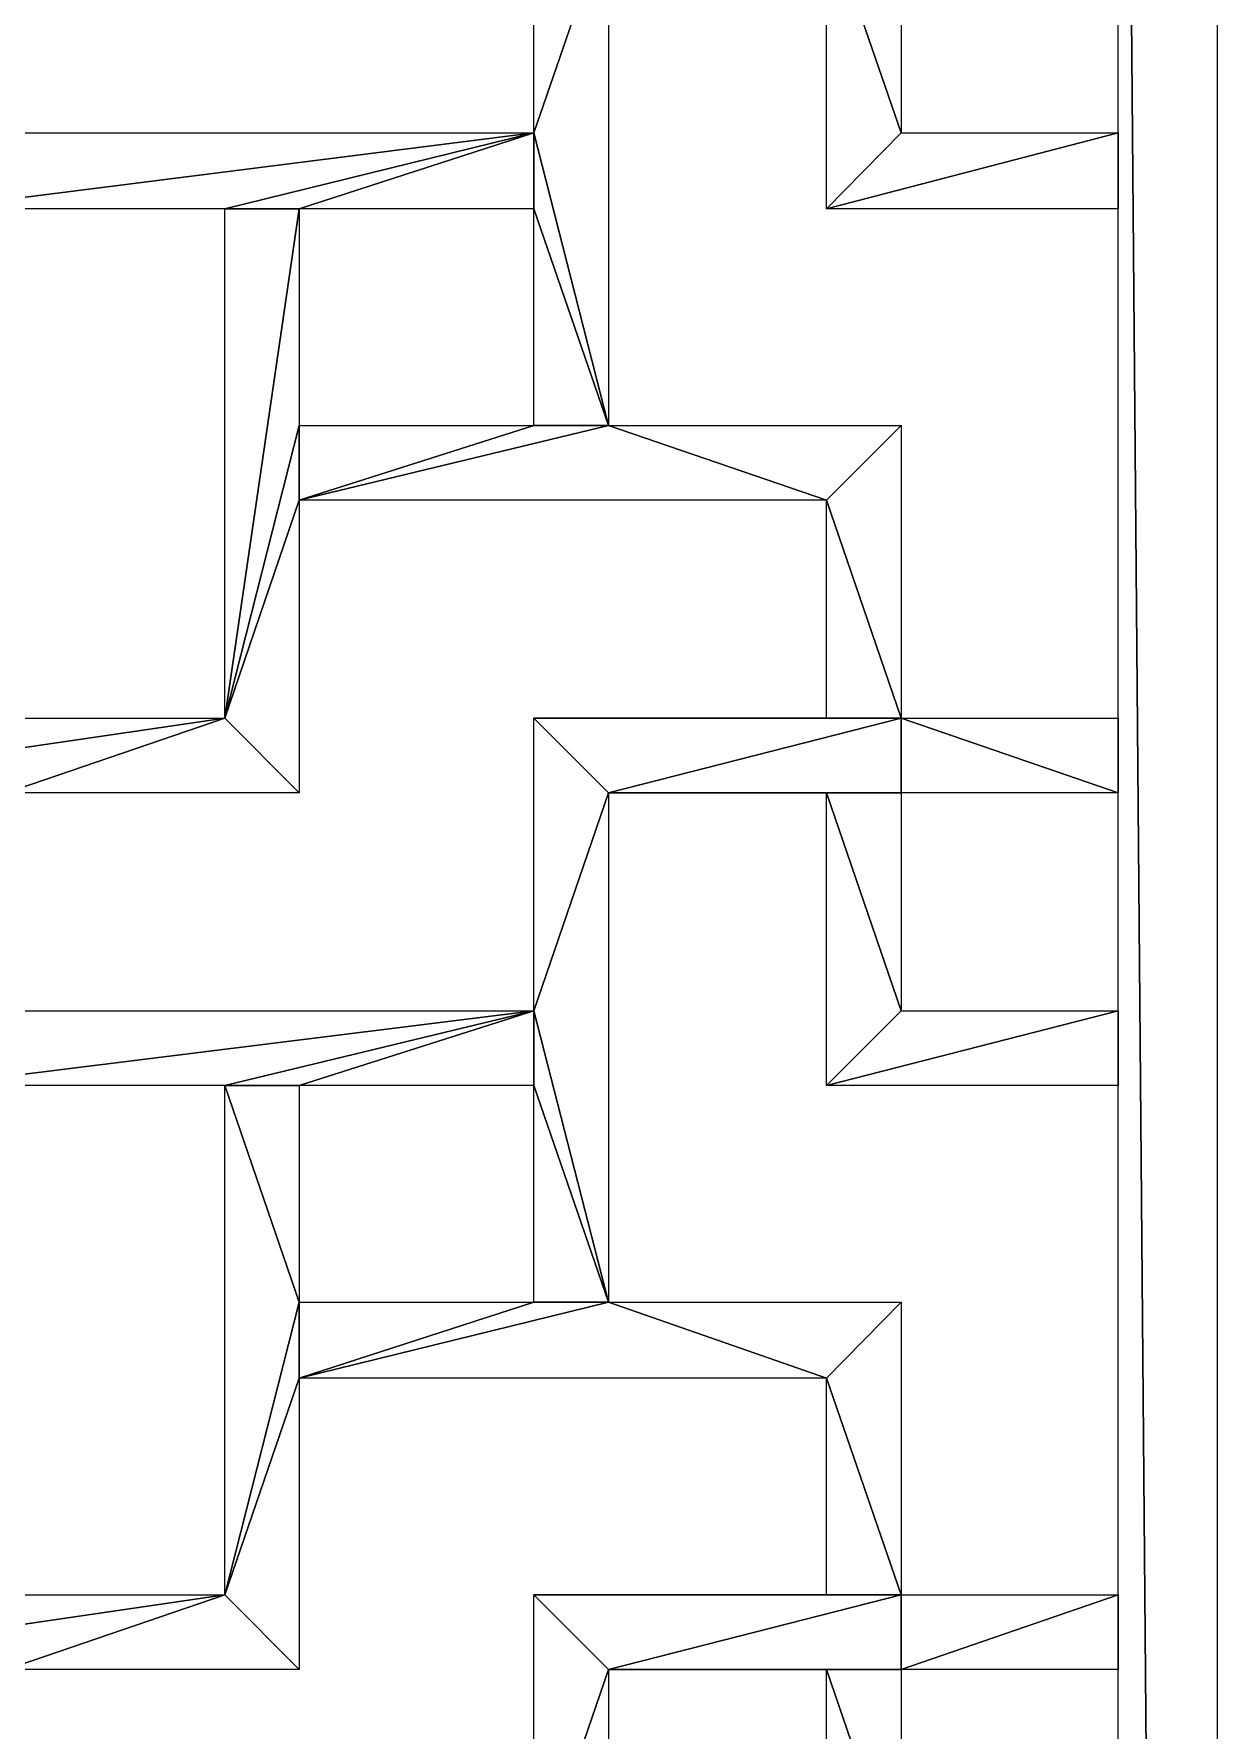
# Model space of a CAD drawing. Header units: centimetres. Extents: x -27.5 to -18.9, y -9.4 to 9.5.
# Drawn here: x -20.776 to -18.888, y 4.063 to 6.771 of the extents above; entities that cross this region are included whole.
import ezdxf

# ---------------------------------------------------------------- set-up
doc = ezdxf.new("R2010")
doc.units = ezdxf.units.CM
doc.header["$MEASUREMENT"] = 0
doc.layers.add('layer 1', color=7, linetype='Continuous')

msp = doc.modelspace()

# ---------------------------------------------------------------- linework, layer by layer
at = {"layer": 'layer 1', "color": 250}
for points in [[(-18.88772, 9.47963), (-18.88772, 9.47963), (-19.04571, 9.3217), (-19.04571, 9.3217), (-19.04571, 9.3217), (-19.04571, 9.3217), (-18.88772, -9.3973), (-18.88772, -9.3973), (-18.88772, -9.3973), (-18.88772, -9.3973), (-18.88772, 9.47963), (-18.88772, 9.47963)], [(-18.88772, 9.47963), (-18.88772, 9.47963), (-19.04571, 9.3217), (-19.04571, 9.3217), (-19.04571, 9.3217), (-19.04571, 9.3217), (-18.88772, -9.3973), (-18.88772, -9.3973), (-18.88772, -9.3973), (-18.88772, -9.3973), (-18.88772, 9.47963), (-18.88772, 9.47963)], [(-19.04571, 9.3217), (-19.04571, 9.3217), (-19.04571, -9.23937), (-19.04571, -9.23937), (-19.04571, -9.23937), (-19.04571, -9.23937), (-18.88772, -9.3973), (-18.88772, -9.3973), (-18.88772, -9.3973), (-18.88772, -9.3973), (-19.04571, 9.3217), (-19.04571, 9.3217)], [(-19.04571, 9.3217), (-19.04571, 9.3217), (-19.04571, -9.23937), (-19.04571, -9.23937), (-19.04571, -9.23937), (-19.04571, -9.23937), (-18.88772, -9.3973), (-18.88772, -9.3973), (-18.88772, -9.3973), (-18.88772, -9.3973), (-19.04571, 9.3217), (-19.04571, 9.3217)], [(-19.97847, 7.07837), (-19.97847, 7.07837), (-19.97847, 6.61327), (-19.97847, 6.61327), (-19.97847, 6.61327), (-19.97847, 6.61327), (-19.85946, 6.95938), (-19.85946, 6.95938), (-19.85946, 6.95938), (-19.85946, 6.95938), (-19.97847, 7.07837), (-19.97847, 7.07837)], [(-19.97847, 7.07837), (-19.97847, 7.07837), (-19.97847, 6.61327), (-19.97847, 6.61327), (-19.97847, 6.61327), (-19.97847, 6.61327), (-19.85946, 6.95938), (-19.85946, 6.95938), (-19.85946, 6.95938), (-19.85946, 6.95938), (-19.97847, 7.07837), (-19.97847, 7.07837)], [(-19.85946, 6.95938), (-19.85946, 6.95938), (-19.97847, 6.61327), (-19.97847, 6.61327), (-19.97847, 6.61327), (-19.97847, 6.61327), (-19.85946, 6.146), (-19.85946, 6.146), (-19.85946, 6.146), (-19.85946, 6.146), (-19.85946, 6.95938), (-19.85946, 6.95938)], [(-19.85946, 6.95938), (-19.85946, 6.95938), (-19.97847, 6.61327), (-19.97847, 6.61327), (-19.97847, 6.61327), (-19.97847, 6.61327), (-19.85946, 6.146), (-19.85946, 6.146), (-19.85946, 6.146), (-19.85946, 6.146), (-19.85946, 6.95938), (-19.85946, 6.95938)], [(-19.51101, 6.95938), (-19.51101, 6.95938), (-19.51101, 6.49211), (-19.51101, 6.49211), (-19.51101, 6.49211), (-19.51101, 6.49211), (-19.39197, 6.61327), (-19.39197, 6.61327), (-19.39197, 6.61327), (-19.39197, 6.61327), (-19.51101, 6.95938), (-19.51101, 6.95938)], [(-19.51101, 6.95938), (-19.51101, 6.95938), (-19.51101, 6.49211), (-19.51101, 6.49211), (-19.51101, 6.49211), (-19.51101, 6.49211), (-19.39197, 6.61327), (-19.39197, 6.61327), (-19.39197, 6.61327), (-19.39197, 6.61327), (-19.51101, 6.95938), (-19.51101, 6.95938)], [(-19.39197, 6.95938), (-19.39197, 6.95938), (-19.51101, 6.95938), (-19.51101, 6.95938), (-19.51101, 6.95938), (-19.51101, 6.95938), (-19.39197, 6.61327), (-19.39197, 6.61327), (-19.39197, 6.61327), (-19.39197, 6.61327), (-19.39197, 6.95938), (-19.39197, 6.95938)], [(-19.39197, 6.95938), (-19.39197, 6.95938), (-19.51101, 6.95938), (-19.51101, 6.95938), (-19.51101, 6.95938), (-19.51101, 6.95938), (-19.39197, 6.61327), (-19.39197, 6.61327), (-19.39197, 6.61327), (-19.39197, 6.61327), (-19.39197, 6.95938), (-19.39197, 6.95938)], [(-19.97847, 6.61327), (-19.97847, 6.61327), (-20.93721, 6.49211), (-20.93721, 6.49211), (-20.93721, 6.49211), (-20.93721, 6.49211), (-20.47191, 6.49211), (-20.47191, 6.49211), (-20.47191, 6.49211), (-20.47191, 6.49211), (-19.97847, 6.61327), (-19.97847, 6.61327)], [(-19.97847, 6.61327), (-19.97847, 6.61327), (-20.93721, 6.49211), (-20.93721, 6.49211), (-20.93721, 6.49211), (-20.93721, 6.49211), (-20.47191, 6.49211), (-20.47191, 6.49211), (-20.47191, 6.49211), (-20.47191, 6.49211), (-19.97847, 6.61327), (-19.97847, 6.61327)], [(-20.82037, 6.61327), (-20.82037, 6.61327), (-20.93721, 6.49211), (-20.93721, 6.49211), (-20.93721, 6.49211), (-20.93721, 6.49211), (-19.97847, 6.61327), (-19.97847, 6.61327), (-19.97847, 6.61327), (-19.97847, 6.61327), (-20.82037, 6.61327), (-20.82037, 6.61327)], [(-20.82037, 6.61327), (-20.82037, 6.61327), (-20.93721, 6.49211), (-20.93721, 6.49211), (-20.93721, 6.49211), (-20.93721, 6.49211), (-19.97847, 6.61327), (-19.97847, 6.61327), (-19.97847, 6.61327), (-19.97847, 6.61327), (-20.82037, 6.61327), (-20.82037, 6.61327)], [(-19.97847, 6.61327), (-19.97847, 6.61327), (-20.47191, 6.49211), (-20.47191, 6.49211), (-20.47191, 6.49211), (-20.47191, 6.49211), (-20.35287, 6.49211), (-20.35287, 6.49211), (-20.35287, 6.49211), (-20.35287, 6.49211), (-19.97847, 6.61327), (-19.97847, 6.61327)], [(-19.97847, 6.61327), (-19.97847, 6.61327), (-20.47191, 6.49211), (-20.47191, 6.49211), (-20.47191, 6.49211), (-20.47191, 6.49211), (-20.35287, 6.49211), (-20.35287, 6.49211), (-20.35287, 6.49211), (-20.35287, 6.49211), (-19.97847, 6.61327), (-19.97847, 6.61327)], [(-19.97847, 6.61327), (-19.97847, 6.61327), (-20.35287, 6.49211), (-20.35287, 6.49211), (-20.35287, 6.49211), (-20.35287, 6.49211), (-19.97847, 6.49211), (-19.97847, 6.49211), (-19.97847, 6.49211), (-19.97847, 6.49211), (-19.97847, 6.61327), (-19.97847, 6.61327)], [(-19.97847, 6.61327), (-19.97847, 6.61327), (-20.35287, 6.49211), (-20.35287, 6.49211), (-20.35287, 6.49211), (-20.35287, 6.49211), (-19.97847, 6.49211), (-19.97847, 6.49211), (-19.97847, 6.49211), (-19.97847, 6.49211), (-19.97847, 6.61327), (-19.97847, 6.61327)], [(-19.97847, 6.61327), (-19.97847, 6.61327), (-19.97847, 6.49211), (-19.97847, 6.49211), (-19.97847, 6.49211), (-19.97847, 6.49211), (-19.85946, 6.146), (-19.85946, 6.146), (-19.85946, 6.146), (-19.85946, 6.146), (-19.97847, 6.61327), (-19.97847, 6.61327)], [(-19.97847, 6.61327), (-19.97847, 6.61327), (-19.97847, 6.49211), (-19.97847, 6.49211), (-19.97847, 6.49211), (-19.97847, 6.49211), (-19.85946, 6.146), (-19.85946, 6.146), (-19.85946, 6.146), (-19.85946, 6.146), (-19.97847, 6.61327), (-19.97847, 6.61327)], [(-19.04571, 6.61327), (-19.04571, 6.61327), (-19.51101, 6.49211), (-19.51101, 6.49211), (-19.51101, 6.49211), (-19.51101, 6.49211), (-19.04571, 6.49211), (-19.04571, 6.49211), (-19.04571, 6.49211), (-19.04571, 6.49211), (-19.04571, 6.61327), (-19.04571, 6.61327)], [(-19.04571, 6.61327), (-19.04571, 6.61327), (-19.51101, 6.49211), (-19.51101, 6.49211), (-19.51101, 6.49211), (-19.51101, 6.49211), (-19.04571, 6.49211), (-19.04571, 6.49211), (-19.04571, 6.49211), (-19.04571, 6.49211), (-19.04571, 6.61327), (-19.04571, 6.61327)], [(-19.39197, 6.61327), (-19.39197, 6.61327), (-19.51101, 6.49211), (-19.51101, 6.49211), (-19.51101, 6.49211), (-19.51101, 6.49211), (-19.04571, 6.61327), (-19.04571, 6.61327), (-19.04571, 6.61327), (-19.04571, 6.61327), (-19.39197, 6.61327), (-19.39197, 6.61327)], [(-19.39197, 6.61327), (-19.39197, 6.61327), (-19.51101, 6.49211), (-19.51101, 6.49211), (-19.51101, 6.49211), (-19.51101, 6.49211), (-19.04571, 6.61327), (-19.04571, 6.61327), (-19.04571, 6.61327), (-19.04571, 6.61327), (-19.39197, 6.61327), (-19.39197, 6.61327)], [(-20.35287, 6.49211), (-20.35287, 6.49211), (-20.47191, 5.6787), (-20.47191, 5.6787), (-20.47191, 5.6787), (-20.47191, 5.6787), (-20.35287, 6.146), (-20.35287, 6.146), (-20.35287, 6.146), (-20.35287, 6.146), (-20.35287, 6.49211), (-20.35287, 6.49211)], [(-20.35287, 6.49211), (-20.35287, 6.49211), (-20.47191, 5.6787), (-20.47191, 5.6787), (-20.47191, 5.6787), (-20.47191, 5.6787), (-20.35287, 6.146), (-20.35287, 6.146), (-20.35287, 6.146), (-20.35287, 6.146), (-20.35287, 6.49211), (-20.35287, 6.49211)], [(-20.47191, 6.49211), (-20.47191, 6.49211), (-20.47191, 5.6787), (-20.47191, 5.6787), (-20.47191, 5.6787), (-20.47191, 5.6787), (-20.35287, 6.49211), (-20.35287, 6.49211), (-20.35287, 6.49211), (-20.35287, 6.49211), (-20.47191, 6.49211), (-20.47191, 6.49211)], [(-20.47191, 6.49211), (-20.47191, 6.49211), (-20.47191, 5.6787), (-20.47191, 5.6787), (-20.47191, 5.6787), (-20.47191, 5.6787), (-20.35287, 6.49211), (-20.35287, 6.49211), (-20.35287, 6.49211), (-20.35287, 6.49211), (-20.47191, 6.49211), (-20.47191, 6.49211)], [(-19.97847, 6.49211), (-19.97847, 6.49211), (-19.97847, 6.146), (-19.97847, 6.146), (-19.97847, 6.146), (-19.97847, 6.146), (-19.85946, 6.146), (-19.85946, 6.146), (-19.85946, 6.146), (-19.85946, 6.146), (-19.97847, 6.49211), (-19.97847, 6.49211)], [(-19.97847, 6.49211), (-19.97847, 6.49211), (-19.97847, 6.146), (-19.97847, 6.146), (-19.97847, 6.146), (-19.97847, 6.146), (-19.85946, 6.146), (-19.85946, 6.146), (-19.85946, 6.146), (-19.85946, 6.146), (-19.97847, 6.49211), (-19.97847, 6.49211)], [(-20.35287, 6.146), (-20.35287, 6.146), (-20.47191, 5.6787), (-20.47191, 5.6787), (-20.47191, 5.6787), (-20.47191, 5.6787), (-20.35287, 6.02701), (-20.35287, 6.02701), (-20.35287, 6.02701), (-20.35287, 6.02701), (-20.35287, 6.146), (-20.35287, 6.146)], [(-20.35287, 6.146), (-20.35287, 6.146), (-20.47191, 5.6787), (-20.47191, 5.6787), (-20.47191, 5.6787), (-20.47191, 5.6787), (-20.35287, 6.02701), (-20.35287, 6.02701), (-20.35287, 6.02701), (-20.35287, 6.02701), (-20.35287, 6.146), (-20.35287, 6.146)], [(-19.85946, 6.146), (-19.85946, 6.146), (-20.35287, 6.02701), (-20.35287, 6.02701), (-20.35287, 6.02701), (-20.35287, 6.02701), (-19.51101, 6.02701), (-19.51101, 6.02701), (-19.51101, 6.02701), (-19.51101, 6.02701), (-19.85946, 6.146), (-19.85946, 6.146)], [(-19.85946, 6.146), (-19.85946, 6.146), (-20.35287, 6.02701), (-20.35287, 6.02701), (-20.35287, 6.02701), (-20.35287, 6.02701), (-19.51101, 6.02701), (-19.51101, 6.02701), (-19.51101, 6.02701), (-19.51101, 6.02701), (-19.85946, 6.146), (-19.85946, 6.146)], [(-19.97847, 6.146), (-19.97847, 6.146), (-20.35287, 6.02701), (-20.35287, 6.02701), (-20.35287, 6.02701), (-20.35287, 6.02701), (-19.85946, 6.146), (-19.85946, 6.146), (-19.85946, 6.146), (-19.85946, 6.146), (-19.97847, 6.146), (-19.97847, 6.146)], [(-19.97847, 6.146), (-19.97847, 6.146), (-20.35287, 6.02701), (-20.35287, 6.02701), (-20.35287, 6.02701), (-20.35287, 6.02701), (-19.85946, 6.146), (-19.85946, 6.146), (-19.85946, 6.146), (-19.85946, 6.146), (-19.97847, 6.146), (-19.97847, 6.146)], [(-20.35287, 6.02701), (-20.35287, 6.02701), (-19.97847, 6.146), (-19.97847, 6.146), (-19.97847, 6.146), (-19.97847, 6.146), (-20.35287, 6.146), (-20.35287, 6.146), (-20.35287, 6.146), (-20.35287, 6.146), (-20.35287, 6.02701), (-20.35287, 6.02701)], [(-20.35287, 6.02701), (-20.35287, 6.02701), (-19.97847, 6.146), (-19.97847, 6.146), (-19.97847, 6.146), (-19.97847, 6.146), (-20.35287, 6.146), (-20.35287, 6.146), (-20.35287, 6.146), (-20.35287, 6.146), (-20.35287, 6.02701), (-20.35287, 6.02701)], [(-19.85946, 6.146), (-19.85946, 6.146), (-19.51101, 6.02701), (-19.51101, 6.02701), (-19.51101, 6.02701), (-19.51101, 6.02701), (-19.39197, 6.146), (-19.39197, 6.146), (-19.39197, 6.146), (-19.39197, 6.146), (-19.85946, 6.146), (-19.85946, 6.146)], [(-19.85946, 6.146), (-19.85946, 6.146), (-19.51101, 6.02701), (-19.51101, 6.02701), (-19.51101, 6.02701), (-19.51101, 6.02701), (-19.39197, 6.146), (-19.39197, 6.146), (-19.39197, 6.146), (-19.39197, 6.146), (-19.85946, 6.146), (-19.85946, 6.146)], [(-19.39197, 6.146), (-19.39197, 6.146), (-19.51101, 6.02701), (-19.51101, 6.02701), (-19.51101, 6.02701), (-19.51101, 6.02701), (-19.39197, 5.6787), (-19.39197, 5.6787), (-19.39197, 5.6787), (-19.39197, 5.6787), (-19.39197, 6.146), (-19.39197, 6.146)], [(-19.39197, 6.146), (-19.39197, 6.146), (-19.51101, 6.02701), (-19.51101, 6.02701), (-19.51101, 6.02701), (-19.51101, 6.02701), (-19.39197, 5.6787), (-19.39197, 5.6787), (-19.39197, 5.6787), (-19.39197, 5.6787), (-19.39197, 6.146), (-19.39197, 6.146)], [(-20.35287, 6.02701), (-20.35287, 6.02701), (-20.47191, 5.6787), (-20.47191, 5.6787), (-20.47191, 5.6787), (-20.47191, 5.6787), (-20.35287, 5.55975), (-20.35287, 5.55975), (-20.35287, 5.55975), (-20.35287, 5.55975), (-20.35287, 6.02701), (-20.35287, 6.02701)], [(-20.35287, 6.02701), (-20.35287, 6.02701), (-20.47191, 5.6787), (-20.47191, 5.6787), (-20.47191, 5.6787), (-20.47191, 5.6787), (-20.35287, 5.55975), (-20.35287, 5.55975), (-20.35287, 5.55975), (-20.35287, 5.55975), (-20.35287, 6.02701), (-20.35287, 6.02701)], [(-19.51101, 6.02701), (-19.51101, 6.02701), (-19.51101, 5.6787), (-19.51101, 5.6787), (-19.51101, 5.6787), (-19.51101, 5.6787), (-19.39197, 5.6787), (-19.39197, 5.6787), (-19.39197, 5.6787), (-19.39197, 5.6787), (-19.51101, 6.02701), (-19.51101, 6.02701)], [(-19.51101, 6.02701), (-19.51101, 6.02701), (-19.51101, 5.6787), (-19.51101, 5.6787), (-19.51101, 5.6787), (-19.51101, 5.6787), (-19.39197, 5.6787), (-19.39197, 5.6787), (-19.39197, 5.6787), (-19.39197, 5.6787), (-19.51101, 6.02701), (-19.51101, 6.02701)], [(-20.47191, 5.6787), (-20.47191, 5.6787), (-21.28566, 5.55975), (-21.28566, 5.55975), (-21.28566, 5.55975), (-21.28566, 5.55975), (-20.82037, 5.55975), (-20.82037, 5.55975), (-20.82037, 5.55975), (-20.82037, 5.55975), (-20.47191, 5.6787), (-20.47191, 5.6787)], [(-20.47191, 5.6787), (-20.47191, 5.6787), (-21.28566, 5.55975), (-21.28566, 5.55975), (-21.28566, 5.55975), (-21.28566, 5.55975), (-20.82037, 5.55975), (-20.82037, 5.55975), (-20.82037, 5.55975), (-20.82037, 5.55975), (-20.47191, 5.6787), (-20.47191, 5.6787)], [(-21.28566, 5.55975), (-21.28566, 5.55975), (-20.47191, 5.6787), (-20.47191, 5.6787), (-20.47191, 5.6787), (-20.47191, 5.6787), (-20.81817, 5.6787), (-20.81817, 5.6787), (-20.81817, 5.6787), (-20.81817, 5.6787), (-21.28566, 5.55975), (-21.28566, 5.55975)], [(-21.28566, 5.55975), (-21.28566, 5.55975), (-20.47191, 5.6787), (-20.47191, 5.6787), (-20.47191, 5.6787), (-20.47191, 5.6787), (-20.81817, 5.6787), (-20.81817, 5.6787), (-20.81817, 5.6787), (-20.81817, 5.6787), (-21.28566, 5.55975), (-21.28566, 5.55975)], [(-20.47191, 5.6787), (-20.47191, 5.6787), (-20.82037, 5.55975), (-20.82037, 5.55975), (-20.82037, 5.55975), (-20.82037, 5.55975), (-20.35287, 5.55975), (-20.35287, 5.55975), (-20.35287, 5.55975), (-20.35287, 5.55975), (-20.47191, 5.6787), (-20.47191, 5.6787)], [(-20.47191, 5.6787), (-20.47191, 5.6787), (-20.82037, 5.55975), (-20.82037, 5.55975), (-20.82037, 5.55975), (-20.82037, 5.55975), (-20.35287, 5.55975), (-20.35287, 5.55975), (-20.35287, 5.55975), (-20.35287, 5.55975), (-20.47191, 5.6787), (-20.47191, 5.6787)], [(-19.97847, 5.6787), (-19.97847, 5.6787), (-19.85946, 5.55975), (-19.85946, 5.55975), (-19.85946, 5.55975), (-19.85946, 5.55975), (-19.39197, 5.6787), (-19.39197, 5.6787), (-19.39197, 5.6787), (-19.39197, 5.6787), (-19.97847, 5.6787), (-19.97847, 5.6787)], [(-19.97847, 5.6787), (-19.97847, 5.6787), (-19.85946, 5.55975), (-19.85946, 5.55975), (-19.85946, 5.55975), (-19.85946, 5.55975), (-19.39197, 5.6787), (-19.39197, 5.6787), (-19.39197, 5.6787), (-19.39197, 5.6787), (-19.97847, 5.6787), (-19.97847, 5.6787)], [(-19.97847, 5.6787), (-19.97847, 5.6787), (-19.97847, 5.21144), (-19.97847, 5.21144), (-19.97847, 5.21144), (-19.97847, 5.21144), (-19.85946, 5.55975), (-19.85946, 5.55975), (-19.85946, 5.55975), (-19.85946, 5.55975), (-19.97847, 5.6787), (-19.97847, 5.6787)], [(-19.97847, 5.6787), (-19.97847, 5.6787), (-19.97847, 5.21144), (-19.97847, 5.21144), (-19.97847, 5.21144), (-19.97847, 5.21144), (-19.85946, 5.55975), (-19.85946, 5.55975), (-19.85946, 5.55975), (-19.85946, 5.55975), (-19.97847, 5.6787), (-19.97847, 5.6787)], [(-19.51101, 5.6787), (-19.51101, 5.6787), (-19.97847, 5.6787), (-19.97847, 5.6787), (-19.97847, 5.6787), (-19.97847, 5.6787), (-19.39197, 5.6787), (-19.39197, 5.6787), (-19.39197, 5.6787), (-19.39197, 5.6787), (-19.51101, 5.6787), (-19.51101, 5.6787)], [(-19.51101, 5.6787), (-19.51101, 5.6787), (-19.97847, 5.6787), (-19.97847, 5.6787), (-19.97847, 5.6787), (-19.97847, 5.6787), (-19.39197, 5.6787), (-19.39197, 5.6787), (-19.39197, 5.6787), (-19.39197, 5.6787), (-19.51101, 5.6787), (-19.51101, 5.6787)], [(-19.39197, 5.6787), (-19.39197, 5.6787), (-19.85946, 5.55975), (-19.85946, 5.55975), (-19.85946, 5.55975), (-19.85946, 5.55975), (-19.39197, 5.55975), (-19.39197, 5.55975), (-19.39197, 5.55975), (-19.39197, 5.55975), (-19.39197, 5.6787), (-19.39197, 5.6787)], [(-19.39197, 5.6787), (-19.39197, 5.6787), (-19.85946, 5.55975), (-19.85946, 5.55975), (-19.85946, 5.55975), (-19.85946, 5.55975), (-19.39197, 5.55975), (-19.39197, 5.55975), (-19.39197, 5.55975), (-19.39197, 5.55975), (-19.39197, 5.6787), (-19.39197, 5.6787)], [(-19.39197, 5.6787), (-19.39197, 5.6787), (-19.39197, 5.55975), (-19.39197, 5.55975), (-19.39197, 5.55975), (-19.39197, 5.55975), (-19.04571, 5.55975), (-19.04571, 5.55975), (-19.04571, 5.55975), (-19.04571, 5.55975), (-19.39197, 5.6787), (-19.39197, 5.6787)], [(-19.39197, 5.6787), (-19.39197, 5.6787), (-19.39197, 5.55975), (-19.39197, 5.55975), (-19.39197, 5.55975), (-19.39197, 5.55975), (-19.04571, 5.55975), (-19.04571, 5.55975), (-19.04571, 5.55975), (-19.04571, 5.55975), (-19.39197, 5.6787), (-19.39197, 5.6787)], [(-19.04571, 5.6787), (-19.04571, 5.6787), (-19.39197, 5.6787), (-19.39197, 5.6787), (-19.39197, 5.6787), (-19.39197, 5.6787), (-19.04571, 5.55975), (-19.04571, 5.55975), (-19.04571, 5.55975), (-19.04571, 5.55975), (-19.04571, 5.6787), (-19.04571, 5.6787)], [(-19.04571, 5.6787), (-19.04571, 5.6787), (-19.39197, 5.6787), (-19.39197, 5.6787), (-19.39197, 5.6787), (-19.39197, 5.6787), (-19.04571, 5.55975), (-19.04571, 5.55975), (-19.04571, 5.55975), (-19.04571, 5.55975), (-19.04571, 5.6787), (-19.04571, 5.6787)], [(-19.85946, 5.55975), (-19.85946, 5.55975), (-19.97847, 5.21144), (-19.97847, 5.21144), (-19.97847, 5.21144), (-19.97847, 5.21144), (-19.85946, 4.74634), (-19.85946, 4.74634), (-19.85946, 4.74634), (-19.85946, 4.74634), (-19.85946, 5.55975), (-19.85946, 5.55975)], [(-19.85946, 5.55975), (-19.85946, 5.55975), (-19.97847, 5.21144), (-19.97847, 5.21144), (-19.97847, 5.21144), (-19.97847, 5.21144), (-19.85946, 4.74634), (-19.85946, 4.74634), (-19.85946, 4.74634), (-19.85946, 4.74634), (-19.85946, 5.55975), (-19.85946, 5.55975)], [(-19.39197, 5.55975), (-19.39197, 5.55975), (-19.85946, 5.55975), (-19.85946, 5.55975), (-19.85946, 5.55975), (-19.85946, 5.55975), (-19.51101, 5.55975), (-19.51101, 5.55975), (-19.51101, 5.55975), (-19.51101, 5.55975), (-19.39197, 5.55975), (-19.39197, 5.55975)], [(-19.39197, 5.55975), (-19.39197, 5.55975), (-19.85946, 5.55975), (-19.85946, 5.55975), (-19.85946, 5.55975), (-19.85946, 5.55975), (-19.51101, 5.55975), (-19.51101, 5.55975), (-19.51101, 5.55975), (-19.51101, 5.55975), (-19.39197, 5.55975), (-19.39197, 5.55975)], [(-19.51101, 5.55975), (-19.51101, 5.55975), (-19.51101, 5.09245), (-19.51101, 5.09245), (-19.51101, 5.09245), (-19.51101, 5.09245), (-19.39197, 5.21144), (-19.39197, 5.21144), (-19.39197, 5.21144), (-19.39197, 5.21144), (-19.51101, 5.55975), (-19.51101, 5.55975)], [(-19.51101, 5.55975), (-19.51101, 5.55975), (-19.51101, 5.09245), (-19.51101, 5.09245), (-19.51101, 5.09245), (-19.51101, 5.09245), (-19.39197, 5.21144), (-19.39197, 5.21144), (-19.39197, 5.21144), (-19.39197, 5.21144), (-19.51101, 5.55975), (-19.51101, 5.55975)], [(-19.39197, 5.55975), (-19.39197, 5.55975), (-19.51101, 5.55975), (-19.51101, 5.55975), (-19.51101, 5.55975), (-19.51101, 5.55975), (-19.39197, 5.21144), (-19.39197, 5.21144), (-19.39197, 5.21144), (-19.39197, 5.21144), (-19.39197, 5.55975), (-19.39197, 5.55975)], [(-19.39197, 5.55975), (-19.39197, 5.55975), (-19.51101, 5.55975), (-19.51101, 5.55975), (-19.51101, 5.55975), (-19.51101, 5.55975), (-19.39197, 5.21144), (-19.39197, 5.21144), (-19.39197, 5.21144), (-19.39197, 5.21144), (-19.39197, 5.55975), (-19.39197, 5.55975)], [(-19.97847, 5.21144), (-19.97847, 5.21144), (-20.93721, 5.09245), (-20.93721, 5.09245), (-20.93721, 5.09245), (-20.93721, 5.09245), (-20.47191, 5.09245), (-20.47191, 5.09245), (-20.47191, 5.09245), (-20.47191, 5.09245), (-19.97847, 5.21144), (-19.97847, 5.21144)], [(-19.97847, 5.21144), (-19.97847, 5.21144), (-20.93721, 5.09245), (-20.93721, 5.09245), (-20.93721, 5.09245), (-20.93721, 5.09245), (-20.47191, 5.09245), (-20.47191, 5.09245), (-20.47191, 5.09245), (-20.47191, 5.09245), (-19.97847, 5.21144), (-19.97847, 5.21144)], [(-20.82037, 5.21144), (-20.82037, 5.21144), (-20.93721, 5.09245), (-20.93721, 5.09245), (-20.93721, 5.09245), (-20.93721, 5.09245), (-19.97847, 5.21144), (-19.97847, 5.21144), (-19.97847, 5.21144), (-19.97847, 5.21144), (-20.82037, 5.21144), (-20.82037, 5.21144)], [(-20.82037, 5.21144), (-20.82037, 5.21144), (-20.93721, 5.09245), (-20.93721, 5.09245), (-20.93721, 5.09245), (-20.93721, 5.09245), (-19.97847, 5.21144), (-19.97847, 5.21144), (-19.97847, 5.21144), (-19.97847, 5.21144), (-20.82037, 5.21144), (-20.82037, 5.21144)], [(-19.97847, 5.21144), (-19.97847, 5.21144), (-20.47191, 5.09245), (-20.47191, 5.09245), (-20.47191, 5.09245), (-20.47191, 5.09245), (-20.35287, 5.09245), (-20.35287, 5.09245), (-20.35287, 5.09245), (-20.35287, 5.09245), (-19.97847, 5.21144), (-19.97847, 5.21144)], [(-19.97847, 5.21144), (-19.97847, 5.21144), (-20.47191, 5.09245), (-20.47191, 5.09245), (-20.47191, 5.09245), (-20.47191, 5.09245), (-20.35287, 5.09245), (-20.35287, 5.09245), (-20.35287, 5.09245), (-20.35287, 5.09245), (-19.97847, 5.21144), (-19.97847, 5.21144)], [(-19.97847, 5.21144), (-19.97847, 5.21144), (-20.35287, 5.09245), (-20.35287, 5.09245), (-20.35287, 5.09245), (-20.35287, 5.09245), (-19.97847, 5.09245), (-19.97847, 5.09245), (-19.97847, 5.09245), (-19.97847, 5.09245), (-19.97847, 5.21144), (-19.97847, 5.21144)], [(-19.97847, 5.21144), (-19.97847, 5.21144), (-20.35287, 5.09245), (-20.35287, 5.09245), (-20.35287, 5.09245), (-20.35287, 5.09245), (-19.97847, 5.09245), (-19.97847, 5.09245), (-19.97847, 5.09245), (-19.97847, 5.09245), (-19.97847, 5.21144), (-19.97847, 5.21144)], [(-19.97847, 5.21144), (-19.97847, 5.21144), (-19.97847, 5.09245), (-19.97847, 5.09245), (-19.97847, 5.09245), (-19.97847, 5.09245), (-19.85946, 4.74634), (-19.85946, 4.74634), (-19.85946, 4.74634), (-19.85946, 4.74634), (-19.97847, 5.21144), (-19.97847, 5.21144)], [(-19.97847, 5.21144), (-19.97847, 5.21144), (-19.97847, 5.09245), (-19.97847, 5.09245), (-19.97847, 5.09245), (-19.97847, 5.09245), (-19.85946, 4.74634), (-19.85946, 4.74634), (-19.85946, 4.74634), (-19.85946, 4.74634), (-19.97847, 5.21144), (-19.97847, 5.21144)], [(-19.04571, 5.21144), (-19.04571, 5.21144), (-19.51101, 5.09245), (-19.51101, 5.09245), (-19.51101, 5.09245), (-19.51101, 5.09245), (-19.04571, 5.09245), (-19.04571, 5.09245), (-19.04571, 5.09245), (-19.04571, 5.09245), (-19.04571, 5.21144), (-19.04571, 5.21144)], [(-19.04571, 5.21144), (-19.04571, 5.21144), (-19.51101, 5.09245), (-19.51101, 5.09245), (-19.51101, 5.09245), (-19.51101, 5.09245), (-19.04571, 5.09245), (-19.04571, 5.09245), (-19.04571, 5.09245), (-19.04571, 5.09245), (-19.04571, 5.21144), (-19.04571, 5.21144)], [(-19.51101, 5.09245), (-19.51101, 5.09245), (-19.04571, 5.21144), (-19.04571, 5.21144), (-19.04571, 5.21144), (-19.04571, 5.21144), (-19.39197, 5.21144), (-19.39197, 5.21144), (-19.39197, 5.21144), (-19.39197, 5.21144), (-19.51101, 5.09245), (-19.51101, 5.09245)], [(-19.51101, 5.09245), (-19.51101, 5.09245), (-19.04571, 5.21144), (-19.04571, 5.21144), (-19.04571, 5.21144), (-19.04571, 5.21144), (-19.39197, 5.21144), (-19.39197, 5.21144), (-19.39197, 5.21144), (-19.39197, 5.21144), (-19.51101, 5.09245), (-19.51101, 5.09245)], [(-20.47191, 5.09245), (-20.47191, 5.09245), (-20.47191, 4.27908), (-20.47191, 4.27908), (-20.47191, 4.27908), (-20.47191, 4.27908), (-20.35287, 4.74634), (-20.35287, 4.74634), (-20.35287, 4.74634), (-20.35287, 4.74634), (-20.47191, 5.09245), (-20.47191, 5.09245)], [(-20.47191, 5.09245), (-20.47191, 5.09245), (-20.47191, 4.27908), (-20.47191, 4.27908), (-20.47191, 4.27908), (-20.47191, 4.27908), (-20.35287, 4.74634), (-20.35287, 4.74634), (-20.35287, 4.74634), (-20.35287, 4.74634), (-20.47191, 5.09245), (-20.47191, 5.09245)], [(-20.35287, 5.09245), (-20.35287, 5.09245), (-20.47191, 5.09245), (-20.47191, 5.09245), (-20.47191, 5.09245), (-20.47191, 5.09245), (-20.35287, 4.74634), (-20.35287, 4.74634), (-20.35287, 4.74634), (-20.35287, 4.74634), (-20.35287, 5.09245), (-20.35287, 5.09245)], [(-20.35287, 5.09245), (-20.35287, 5.09245), (-20.47191, 5.09245), (-20.47191, 5.09245), (-20.47191, 5.09245), (-20.47191, 5.09245), (-20.35287, 4.74634), (-20.35287, 4.74634), (-20.35287, 4.74634), (-20.35287, 4.74634), (-20.35287, 5.09245), (-20.35287, 5.09245)], [(-19.97847, 5.09245), (-19.97847, 5.09245), (-19.97847, 4.74634), (-19.97847, 4.74634), (-19.97847, 4.74634), (-19.97847, 4.74634), (-19.85946, 4.74634), (-19.85946, 4.74634), (-19.85946, 4.74634), (-19.85946, 4.74634), (-19.97847, 5.09245), (-19.97847, 5.09245)], [(-19.97847, 5.09245), (-19.97847, 5.09245), (-19.97847, 4.74634), (-19.97847, 4.74634), (-19.97847, 4.74634), (-19.97847, 4.74634), (-19.85946, 4.74634), (-19.85946, 4.74634), (-19.85946, 4.74634), (-19.85946, 4.74634), (-19.97847, 5.09245), (-19.97847, 5.09245)], [(-20.35287, 4.74634), (-20.35287, 4.74634), (-20.47191, 4.27908), (-20.47191, 4.27908), (-20.47191, 4.27908), (-20.47191, 4.27908), (-20.35287, 4.62519), (-20.35287, 4.62519), (-20.35287, 4.62519), (-20.35287, 4.62519), (-20.35287, 4.74634), (-20.35287, 4.74634)], [(-20.35287, 4.74634), (-20.35287, 4.74634), (-20.47191, 4.27908), (-20.47191, 4.27908), (-20.47191, 4.27908), (-20.47191, 4.27908), (-20.35287, 4.62519), (-20.35287, 4.62519), (-20.35287, 4.62519), (-20.35287, 4.62519), (-20.35287, 4.74634), (-20.35287, 4.74634)], [(-19.85946, 4.74634), (-19.85946, 4.74634), (-20.35287, 4.62519), (-20.35287, 4.62519), (-20.35287, 4.62519), (-20.35287, 4.62519), (-19.51101, 4.62519), (-19.51101, 4.62519), (-19.51101, 4.62519), (-19.51101, 4.62519), (-19.85946, 4.74634), (-19.85946, 4.74634)], [(-19.85946, 4.74634), (-19.85946, 4.74634), (-20.35287, 4.62519), (-20.35287, 4.62519), (-20.35287, 4.62519), (-20.35287, 4.62519), (-19.51101, 4.62519), (-19.51101, 4.62519), (-19.51101, 4.62519), (-19.51101, 4.62519), (-19.85946, 4.74634), (-19.85946, 4.74634)], [(-19.97847, 4.74634), (-19.97847, 4.74634), (-20.35287, 4.62519), (-20.35287, 4.62519), (-20.35287, 4.62519), (-20.35287, 4.62519), (-19.85946, 4.74634), (-19.85946, 4.74634), (-19.85946, 4.74634), (-19.85946, 4.74634), (-19.97847, 4.74634), (-19.97847, 4.74634)], [(-19.97847, 4.74634), (-19.97847, 4.74634), (-20.35287, 4.62519), (-20.35287, 4.62519), (-20.35287, 4.62519), (-20.35287, 4.62519), (-19.85946, 4.74634), (-19.85946, 4.74634), (-19.85946, 4.74634), (-19.85946, 4.74634), (-19.97847, 4.74634), (-19.97847, 4.74634)], [(-20.35287, 4.62519), (-20.35287, 4.62519), (-19.97847, 4.74634), (-19.97847, 4.74634), (-19.97847, 4.74634), (-19.97847, 4.74634), (-20.35287, 4.74634), (-20.35287, 4.74634), (-20.35287, 4.74634), (-20.35287, 4.74634), (-20.35287, 4.62519), (-20.35287, 4.62519)], [(-20.35287, 4.62519), (-20.35287, 4.62519), (-19.97847, 4.74634), (-19.97847, 4.74634), (-19.97847, 4.74634), (-19.97847, 4.74634), (-20.35287, 4.74634), (-20.35287, 4.74634), (-20.35287, 4.74634), (-20.35287, 4.74634), (-20.35287, 4.62519), (-20.35287, 4.62519)], [(-19.85946, 4.74634), (-19.85946, 4.74634), (-19.51101, 4.62519), (-19.51101, 4.62519), (-19.51101, 4.62519), (-19.51101, 4.62519), (-19.39197, 4.74634), (-19.39197, 4.74634), (-19.39197, 4.74634), (-19.39197, 4.74634), (-19.85946, 4.74634), (-19.85946, 4.74634)], [(-19.85946, 4.74634), (-19.85946, 4.74634), (-19.51101, 4.62519), (-19.51101, 4.62519), (-19.51101, 4.62519), (-19.51101, 4.62519), (-19.39197, 4.74634), (-19.39197, 4.74634), (-19.39197, 4.74634), (-19.39197, 4.74634), (-19.85946, 4.74634), (-19.85946, 4.74634)], [(-19.39197, 4.74634), (-19.39197, 4.74634), (-19.51101, 4.62519), (-19.51101, 4.62519), (-19.51101, 4.62519), (-19.51101, 4.62519), (-19.39197, 4.27908), (-19.39197, 4.27908), (-19.39197, 4.27908), (-19.39197, 4.27908), (-19.39197, 4.74634), (-19.39197, 4.74634)], [(-19.39197, 4.74634), (-19.39197, 4.74634), (-19.51101, 4.62519), (-19.51101, 4.62519), (-19.51101, 4.62519), (-19.51101, 4.62519), (-19.39197, 4.27908), (-19.39197, 4.27908), (-19.39197, 4.27908), (-19.39197, 4.27908), (-19.39197, 4.74634), (-19.39197, 4.74634)], [(-20.35287, 4.62519), (-20.35287, 4.62519), (-20.47191, 4.27908), (-20.47191, 4.27908), (-20.47191, 4.27908), (-20.47191, 4.27908), (-20.35287, 4.16008), (-20.35287, 4.16008), (-20.35287, 4.16008), (-20.35287, 4.16008), (-20.35287, 4.62519), (-20.35287, 4.62519)], [(-20.35287, 4.62519), (-20.35287, 4.62519), (-20.47191, 4.27908), (-20.47191, 4.27908), (-20.47191, 4.27908), (-20.47191, 4.27908), (-20.35287, 4.16008), (-20.35287, 4.16008), (-20.35287, 4.16008), (-20.35287, 4.16008), (-20.35287, 4.62519), (-20.35287, 4.62519)], [(-19.51101, 4.62519), (-19.51101, 4.62519), (-19.51101, 4.27908), (-19.51101, 4.27908), (-19.51101, 4.27908), (-19.51101, 4.27908), (-19.39197, 4.27908), (-19.39197, 4.27908), (-19.39197, 4.27908), (-19.39197, 4.27908), (-19.51101, 4.62519), (-19.51101, 4.62519)], [(-19.51101, 4.62519), (-19.51101, 4.62519), (-19.51101, 4.27908), (-19.51101, 4.27908), (-19.51101, 4.27908), (-19.51101, 4.27908), (-19.39197, 4.27908), (-19.39197, 4.27908), (-19.39197, 4.27908), (-19.39197, 4.27908), (-19.51101, 4.62519), (-19.51101, 4.62519)], [(-20.47191, 4.27908), (-20.47191, 4.27908), (-21.28566, 4.16008), (-21.28566, 4.16008), (-21.28566, 4.16008), (-21.28566, 4.16008), (-20.82037, 4.16008), (-20.82037, 4.16008), (-20.82037, 4.16008), (-20.82037, 4.16008), (-20.47191, 4.27908), (-20.47191, 4.27908)], [(-20.47191, 4.27908), (-20.47191, 4.27908), (-21.28566, 4.16008), (-21.28566, 4.16008), (-21.28566, 4.16008), (-21.28566, 4.16008), (-20.82037, 4.16008), (-20.82037, 4.16008), (-20.82037, 4.16008), (-20.82037, 4.16008), (-20.47191, 4.27908), (-20.47191, 4.27908)], [(-21.28566, 4.16008), (-21.28566, 4.16008), (-20.47191, 4.27908), (-20.47191, 4.27908), (-20.47191, 4.27908), (-20.47191, 4.27908), (-20.81817, 4.27908), (-20.81817, 4.27908), (-20.81817, 4.27908), (-20.81817, 4.27908), (-21.28566, 4.16008), (-21.28566, 4.16008)], [(-21.28566, 4.16008), (-21.28566, 4.16008), (-20.47191, 4.27908), (-20.47191, 4.27908), (-20.47191, 4.27908), (-20.47191, 4.27908), (-20.81817, 4.27908), (-20.81817, 4.27908), (-20.81817, 4.27908), (-20.81817, 4.27908), (-21.28566, 4.16008), (-21.28566, 4.16008)], [(-20.47191, 4.27908), (-20.47191, 4.27908), (-20.82037, 4.16008), (-20.82037, 4.16008), (-20.82037, 4.16008), (-20.82037, 4.16008), (-20.35287, 4.16008), (-20.35287, 4.16008), (-20.35287, 4.16008), (-20.35287, 4.16008), (-20.47191, 4.27908), (-20.47191, 4.27908)], [(-20.47191, 4.27908), (-20.47191, 4.27908), (-20.82037, 4.16008), (-20.82037, 4.16008), (-20.82037, 4.16008), (-20.82037, 4.16008), (-20.35287, 4.16008), (-20.35287, 4.16008), (-20.35287, 4.16008), (-20.35287, 4.16008), (-20.47191, 4.27908), (-20.47191, 4.27908)], [(-19.97847, 4.27908), (-19.97847, 4.27908), (-19.85946, 4.16008), (-19.85946, 4.16008), (-19.85946, 4.16008), (-19.85946, 4.16008), (-19.39197, 4.27908), (-19.39197, 4.27908), (-19.39197, 4.27908), (-19.39197, 4.27908), (-19.97847, 4.27908), (-19.97847, 4.27908)], [(-19.97847, 4.27908), (-19.97847, 4.27908), (-19.85946, 4.16008), (-19.85946, 4.16008), (-19.85946, 4.16008), (-19.85946, 4.16008), (-19.39197, 4.27908), (-19.39197, 4.27908), (-19.39197, 4.27908), (-19.39197, 4.27908), (-19.97847, 4.27908), (-19.97847, 4.27908)], [(-19.97847, 4.27908), (-19.97847, 4.27908), (-19.97847, 3.81177), (-19.97847, 3.81177), (-19.97847, 3.81177), (-19.97847, 3.81177), (-19.85946, 4.16008), (-19.85946, 4.16008), (-19.85946, 4.16008), (-19.85946, 4.16008), (-19.97847, 4.27908), (-19.97847, 4.27908)], [(-19.97847, 4.27908), (-19.97847, 4.27908), (-19.97847, 3.81177), (-19.97847, 3.81177), (-19.97847, 3.81177), (-19.97847, 3.81177), (-19.85946, 4.16008), (-19.85946, 4.16008), (-19.85946, 4.16008), (-19.85946, 4.16008), (-19.97847, 4.27908), (-19.97847, 4.27908)], [(-19.51101, 4.27908), (-19.51101, 4.27908), (-19.97847, 4.27908), (-19.97847, 4.27908), (-19.97847, 4.27908), (-19.97847, 4.27908), (-19.39197, 4.27908), (-19.39197, 4.27908), (-19.39197, 4.27908), (-19.39197, 4.27908), (-19.51101, 4.27908), (-19.51101, 4.27908)], [(-19.51101, 4.27908), (-19.51101, 4.27908), (-19.97847, 4.27908), (-19.97847, 4.27908), (-19.97847, 4.27908), (-19.97847, 4.27908), (-19.39197, 4.27908), (-19.39197, 4.27908), (-19.39197, 4.27908), (-19.39197, 4.27908), (-19.51101, 4.27908), (-19.51101, 4.27908)], [(-19.39197, 4.27908), (-19.39197, 4.27908), (-19.85946, 4.16008), (-19.85946, 4.16008), (-19.85946, 4.16008), (-19.85946, 4.16008), (-19.39197, 4.16008), (-19.39197, 4.16008), (-19.39197, 4.16008), (-19.39197, 4.16008), (-19.39197, 4.27908), (-19.39197, 4.27908)], [(-19.39197, 4.27908), (-19.39197, 4.27908), (-19.85946, 4.16008), (-19.85946, 4.16008), (-19.85946, 4.16008), (-19.85946, 4.16008), (-19.39197, 4.16008), (-19.39197, 4.16008), (-19.39197, 4.16008), (-19.39197, 4.16008), (-19.39197, 4.27908), (-19.39197, 4.27908)], [(-19.04571, 4.27908), (-19.04571, 4.27908), (-19.39197, 4.16008), (-19.39197, 4.16008), (-19.39197, 4.16008), (-19.39197, 4.16008), (-19.04571, 4.16008), (-19.04571, 4.16008), (-19.04571, 4.16008), (-19.04571, 4.16008), (-19.04571, 4.27908), (-19.04571, 4.27908)], [(-19.04571, 4.27908), (-19.04571, 4.27908), (-19.39197, 4.16008), (-19.39197, 4.16008), (-19.39197, 4.16008), (-19.39197, 4.16008), (-19.04571, 4.16008), (-19.04571, 4.16008), (-19.04571, 4.16008), (-19.04571, 4.16008), (-19.04571, 4.27908), (-19.04571, 4.27908)], [(-19.39197, 4.16008), (-19.39197, 4.16008), (-19.04571, 4.27908), (-19.04571, 4.27908), (-19.04571, 4.27908), (-19.04571, 4.27908), (-19.39197, 4.27908), (-19.39197, 4.27908), (-19.39197, 4.27908), (-19.39197, 4.27908), (-19.39197, 4.16008), (-19.39197, 4.16008)], [(-19.39197, 4.16008), (-19.39197, 4.16008), (-19.04571, 4.27908), (-19.04571, 4.27908), (-19.04571, 4.27908), (-19.04571, 4.27908), (-19.39197, 4.27908), (-19.39197, 4.27908), (-19.39197, 4.27908), (-19.39197, 4.27908), (-19.39197, 4.16008), (-19.39197, 4.16008)], [(-19.85946, 4.16008), (-19.85946, 4.16008), (-19.97847, 3.81177), (-19.97847, 3.81177), (-19.97847, 3.81177), (-19.97847, 3.81177), (-19.85946, 3.34667), (-19.85946, 3.34667), (-19.85946, 3.34667), (-19.85946, 3.34667), (-19.85946, 4.16008), (-19.85946, 4.16008)], [(-19.85946, 4.16008), (-19.85946, 4.16008), (-19.97847, 3.81177), (-19.97847, 3.81177), (-19.97847, 3.81177), (-19.97847, 3.81177), (-19.85946, 3.34667), (-19.85946, 3.34667), (-19.85946, 3.34667), (-19.85946, 3.34667), (-19.85946, 4.16008), (-19.85946, 4.16008)], [(-19.39197, 4.16008), (-19.39197, 4.16008), (-19.85946, 4.16008), (-19.85946, 4.16008), (-19.85946, 4.16008), (-19.85946, 4.16008), (-19.51101, 4.16008), (-19.51101, 4.16008), (-19.51101, 4.16008), (-19.51101, 4.16008), (-19.39197, 4.16008), (-19.39197, 4.16008)], [(-19.39197, 4.16008), (-19.39197, 4.16008), (-19.85946, 4.16008), (-19.85946, 4.16008), (-19.85946, 4.16008), (-19.85946, 4.16008), (-19.51101, 4.16008), (-19.51101, 4.16008), (-19.51101, 4.16008), (-19.51101, 4.16008), (-19.39197, 4.16008), (-19.39197, 4.16008)], [(-19.51101, 4.16008), (-19.51101, 4.16008), (-19.51101, 3.69282), (-19.51101, 3.69282), (-19.51101, 3.69282), (-19.51101, 3.69282), (-19.39197, 3.81177), (-19.39197, 3.81177), (-19.39197, 3.81177), (-19.39197, 3.81177), (-19.51101, 4.16008), (-19.51101, 4.16008)], [(-19.51101, 4.16008), (-19.51101, 4.16008), (-19.51101, 3.69282), (-19.51101, 3.69282), (-19.51101, 3.69282), (-19.51101, 3.69282), (-19.39197, 3.81177), (-19.39197, 3.81177), (-19.39197, 3.81177), (-19.39197, 3.81177), (-19.51101, 4.16008), (-19.51101, 4.16008)], [(-19.39197, 4.16008), (-19.39197, 4.16008), (-19.51101, 4.16008), (-19.51101, 4.16008), (-19.51101, 4.16008), (-19.51101, 4.16008), (-19.39197, 3.81177), (-19.39197, 3.81177), (-19.39197, 3.81177), (-19.39197, 3.81177), (-19.39197, 4.16008), (-19.39197, 4.16008)], [(-19.39197, 4.16008), (-19.39197, 4.16008), (-19.51101, 4.16008), (-19.51101, 4.16008), (-19.51101, 4.16008), (-19.51101, 4.16008), (-19.39197, 3.81177), (-19.39197, 3.81177), (-19.39197, 3.81177), (-19.39197, 3.81177), (-19.39197, 4.16008), (-19.39197, 4.16008)]]:
    msp.add_open_spline(points, degree=3, knots=[0, 0, 0, 0, 0.25, 0.25, 0.25, 0.25, 0.5, 0.5, 0.5, 0.5, 1, 1, 1, 1], dxfattribs=at)

doc.saveas('drawing.dxf')
